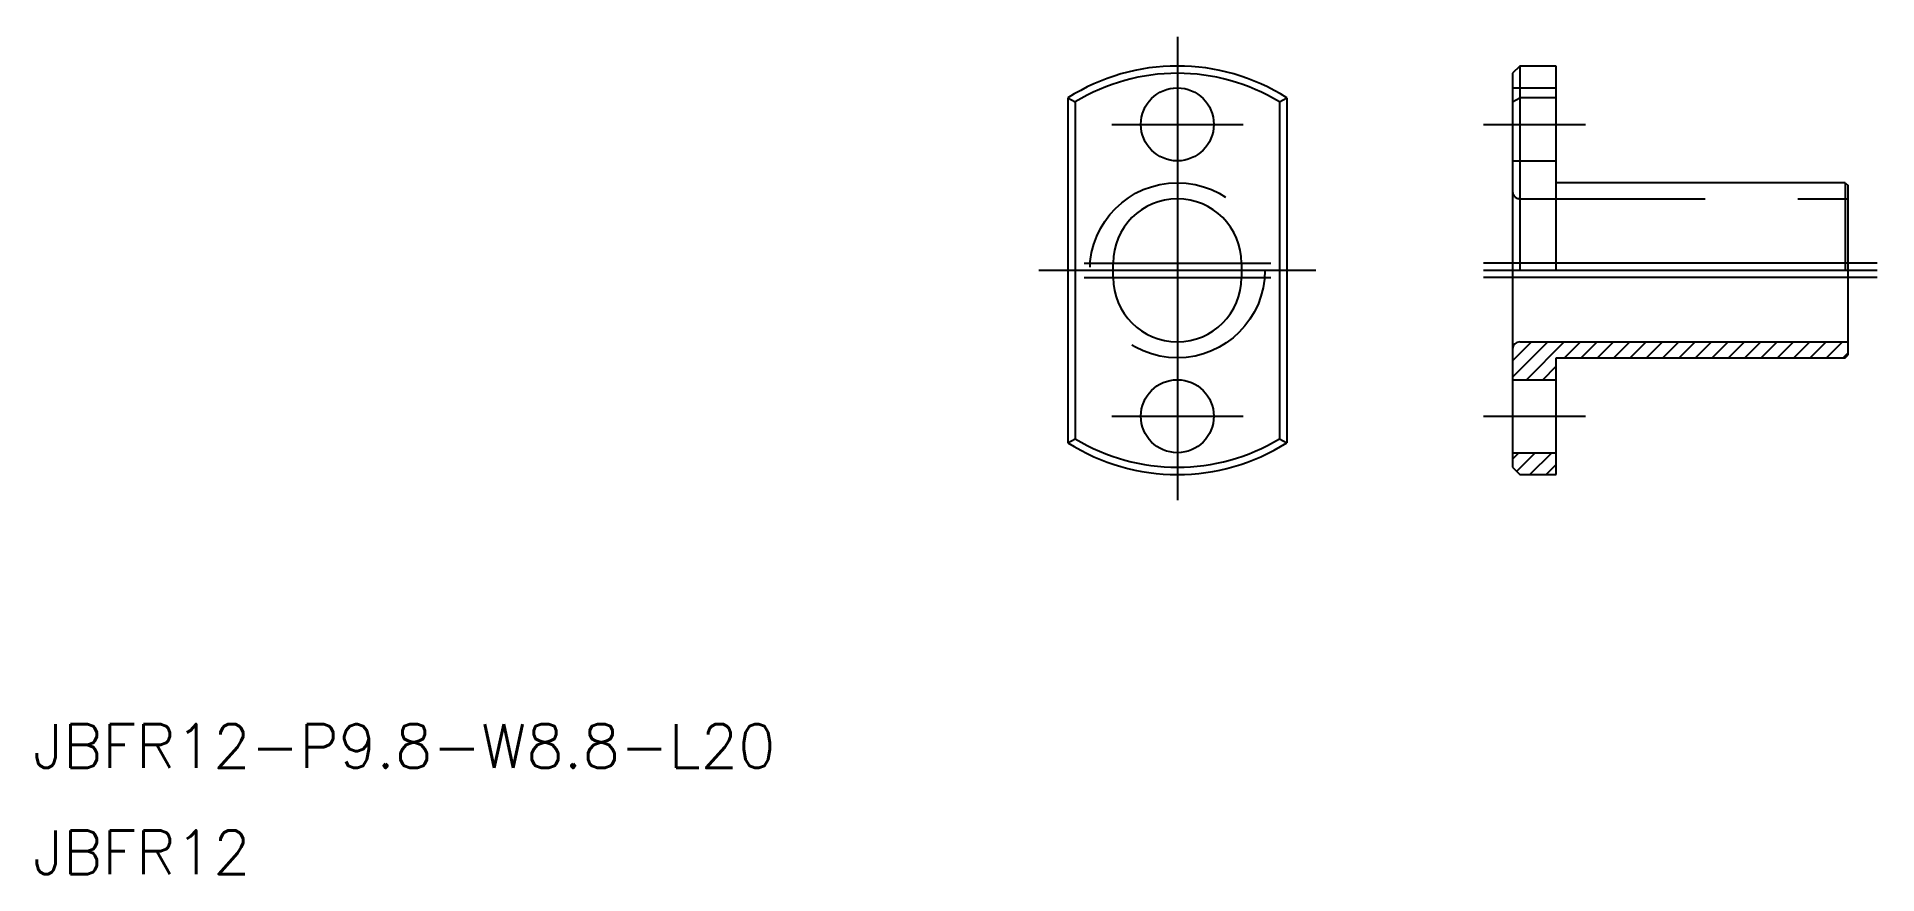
# Model space of a CAD drawing. Extents: x -78 to 48, y -41 to 16.
import ezdxf

# ---------------------------------------------------------------- set-up
doc = ezdxf.new("R2010")
doc.units = 0
doc.linetypes.add('CENTER', pattern=[50.8, 31.75, -6.35, 6.35, -6.35])
doc.linetypes.add('DASHED', pattern=[19.05, 12.7, -6.35])
doc.layers.get('0').update_dxf_attribs({"linetype": 'CONTINUOUS'})
doc.layers.add('CENTER', color=1, linetype='CENTER')
doc.styles.get("Standard").update_dxf_attribs({"font": 'txt.shx', "height": 3, "bigfont": 'bigfont.shx'})

msp = doc.modelspace()

# ---------------------------------------------------------------- linework, layer by layer
at = {"color": 7, "linetype": 'CONTINUOUS'}
for p, q in [((23.48, 14), (22.98, 13.5)), ((23.48, 14), (23.48, 0)), ((25.98, 14), (23.48, 14)), ((25.98, 0), (25.98, 14)), ((22.98, 13.5), (22.98, -13.5)), ((-7.5, 11.82), (-7.5, -11.82)), ((-7.5, 11.82), (-7, 11.54)), ((-7, 11.54), (-7, -11.54)), ((7, 11.54), (7.5, 11.82)), ((7, 11.54), (7, -11.54)), ((7.5, 11.82), (7.5, -11.82)), ((22.98, 11.54), (23.48, 11.82)), ((25.98, 11.82), (23.48, 11.82)), ((45.78, 6), (25.98, 6)), ((45.78, 6), (45.78, 0)), ((45.78, 6), (45.98, 5.8)), ((45.98, -5.8), (45.98, 5.8)), ((-4.4, -0.5), (-4.4, 0.5)), ((4.4, 0.5), (4.4, -0.5)), ((23.48, -4.9), (45.98, -4.9)), ((25.98, -6), (45.78, -6)), ((25.98, -14), (25.98, -6)), ((45.78, -6), (45.98, -5.8)), ((22.98, -7.5), (25.98, -7.5)), ((-7.5, -11.82), (-7, -11.54)), ((7, -11.54), (7.5, -11.82)), ((22.98, -12.5), (25.98, -12.5)), ((22.98, -13.5), (23.48, -14)), ((23.48, -14), (25.98, -14))]:
    msp.add_line(p, q, dxfattribs=at)
at = {"color": 3, "linetype": 'DASHED'}
for p, q in [((22.98, 12.5), (25.98, 12.5)), ((22.98, 7.5), (25.98, 7.5)), ((23.48, 4.9), (45.98, 4.9))]:
    msp.add_line(p, q, dxfattribs=at)
at = {"color": 3, "linetype": 'CONTINUOUS'}
for p, q in [((22.98, -6.2), (24.29, -4.9)), ((22.98, -7.33), (25.41, -4.9)), ((23.93, -7.5), (26.53, -4.9)), ((26.55, -6), (27.65, -4.9)), ((27.68, -6), (28.78, -4.9)), ((28.8, -6), (29.9, -4.9)), ((29.92, -6), (31.02, -4.9)), ((31.04, -6), (32.14, -4.9)), ((32.17, -6), (33.27, -4.9)), ((33.29, -6), (34.39, -4.9)), ((34.41, -6), (35.51, -4.9)), ((35.53, -6), (36.63, -4.9)), ((36.66, -6), (37.76, -4.9)), ((37.78, -6), (38.88, -4.9)), ((38.9, -6), (40, -4.9)), ((40.02, -6), (41.12, -4.9)), ((41.15, -6), (42.25, -4.9)), ((42.27, -6), (43.37, -4.9)), ((43.39, -6), (44.49, -4.9)), ((44.51, -6), (45.61, -4.9)), ((45.64, -6), (45.98, -5.66)), ((25.05, -7.5), (25.98, -6.57)), ((22.98, -12.94), (23.42, -12.5)), ((23.26, -13.78), (24.54, -12.5)), ((24.17, -14), (25.67, -12.5)), ((25.29, -14), (25.98, -13.31))]:
    msp.add_line(p, q, dxfattribs=at)
at = {"color": 7, "linetype": 'CONTINUOUS'}
for centre in [(0, 10), (0, -10)]:
    msp.add_circle(centre, 2.5, dxfattribs=at)
at = {"color": 3, "linetype": 'DASHED'}
msp.add_circle((0, 0), 6, dxfattribs=at)
at = {"color": 7, "linetype": 'CONTINUOUS'}
for centre, radius, start, end in [((0, 0), 14, 57.6076, 122.3924), ((0, 0), 13.5, 58.7671, 121.2329), ((0, 0.5), 4.4, 0, 180), ((0, -0.5), 4.4, 180, 0), ((23.48, -5.4), 0.5, 90, 180), ((0, 0), 14, 237.6076, 302.3924), ((0, 0), 13.5, 238.7671, 301.2329)]:
    msp.add_arc(centre, radius, start, end, dxfattribs=at)
at = {"color": 3, "linetype": 'DASHED'}
msp.add_arc((23.48, 5.4), 0.5, 180, 270, dxfattribs=at)
at = {"layer": 'CENTER', "color": 1, "linetype": 'CENTER'}
for p, q in [((0, 16), (0, -16)), ((-4.5, 10), (4.5, 10)), ((20.98, 10), (27.98, 10)), ((-9.5, 0), (9.5, 0)), ((-6.4, 0.5), (6.4, 0.5)), ((47.98, 0.5), (20.98, 0.5)), ((20.98, 0), (47.98, 0)), ((-6.4, -0.5), (6.4, -0.5)), ((47.98, -0.5), (20.98, -0.5)), ((-4.5, -10), (4.5, -10)), ((20.98, -10), (27.98, -10))]:
    msp.add_line(p, q, dxfattribs=at)

# ---------------------------------------------------------------- texts
at = {"color": 7, "linetype": 'CONTINUOUS'}
for s, p in [('JBFR12-P9.8-W8.8-L20', (-78.46, -34.1)), ('JBFR12', (-78.46, -41.38))]:
    msp.add_text(s, height=3, dxfattribs=at).set_placement(p)

doc.saveas('drawing.dxf')
